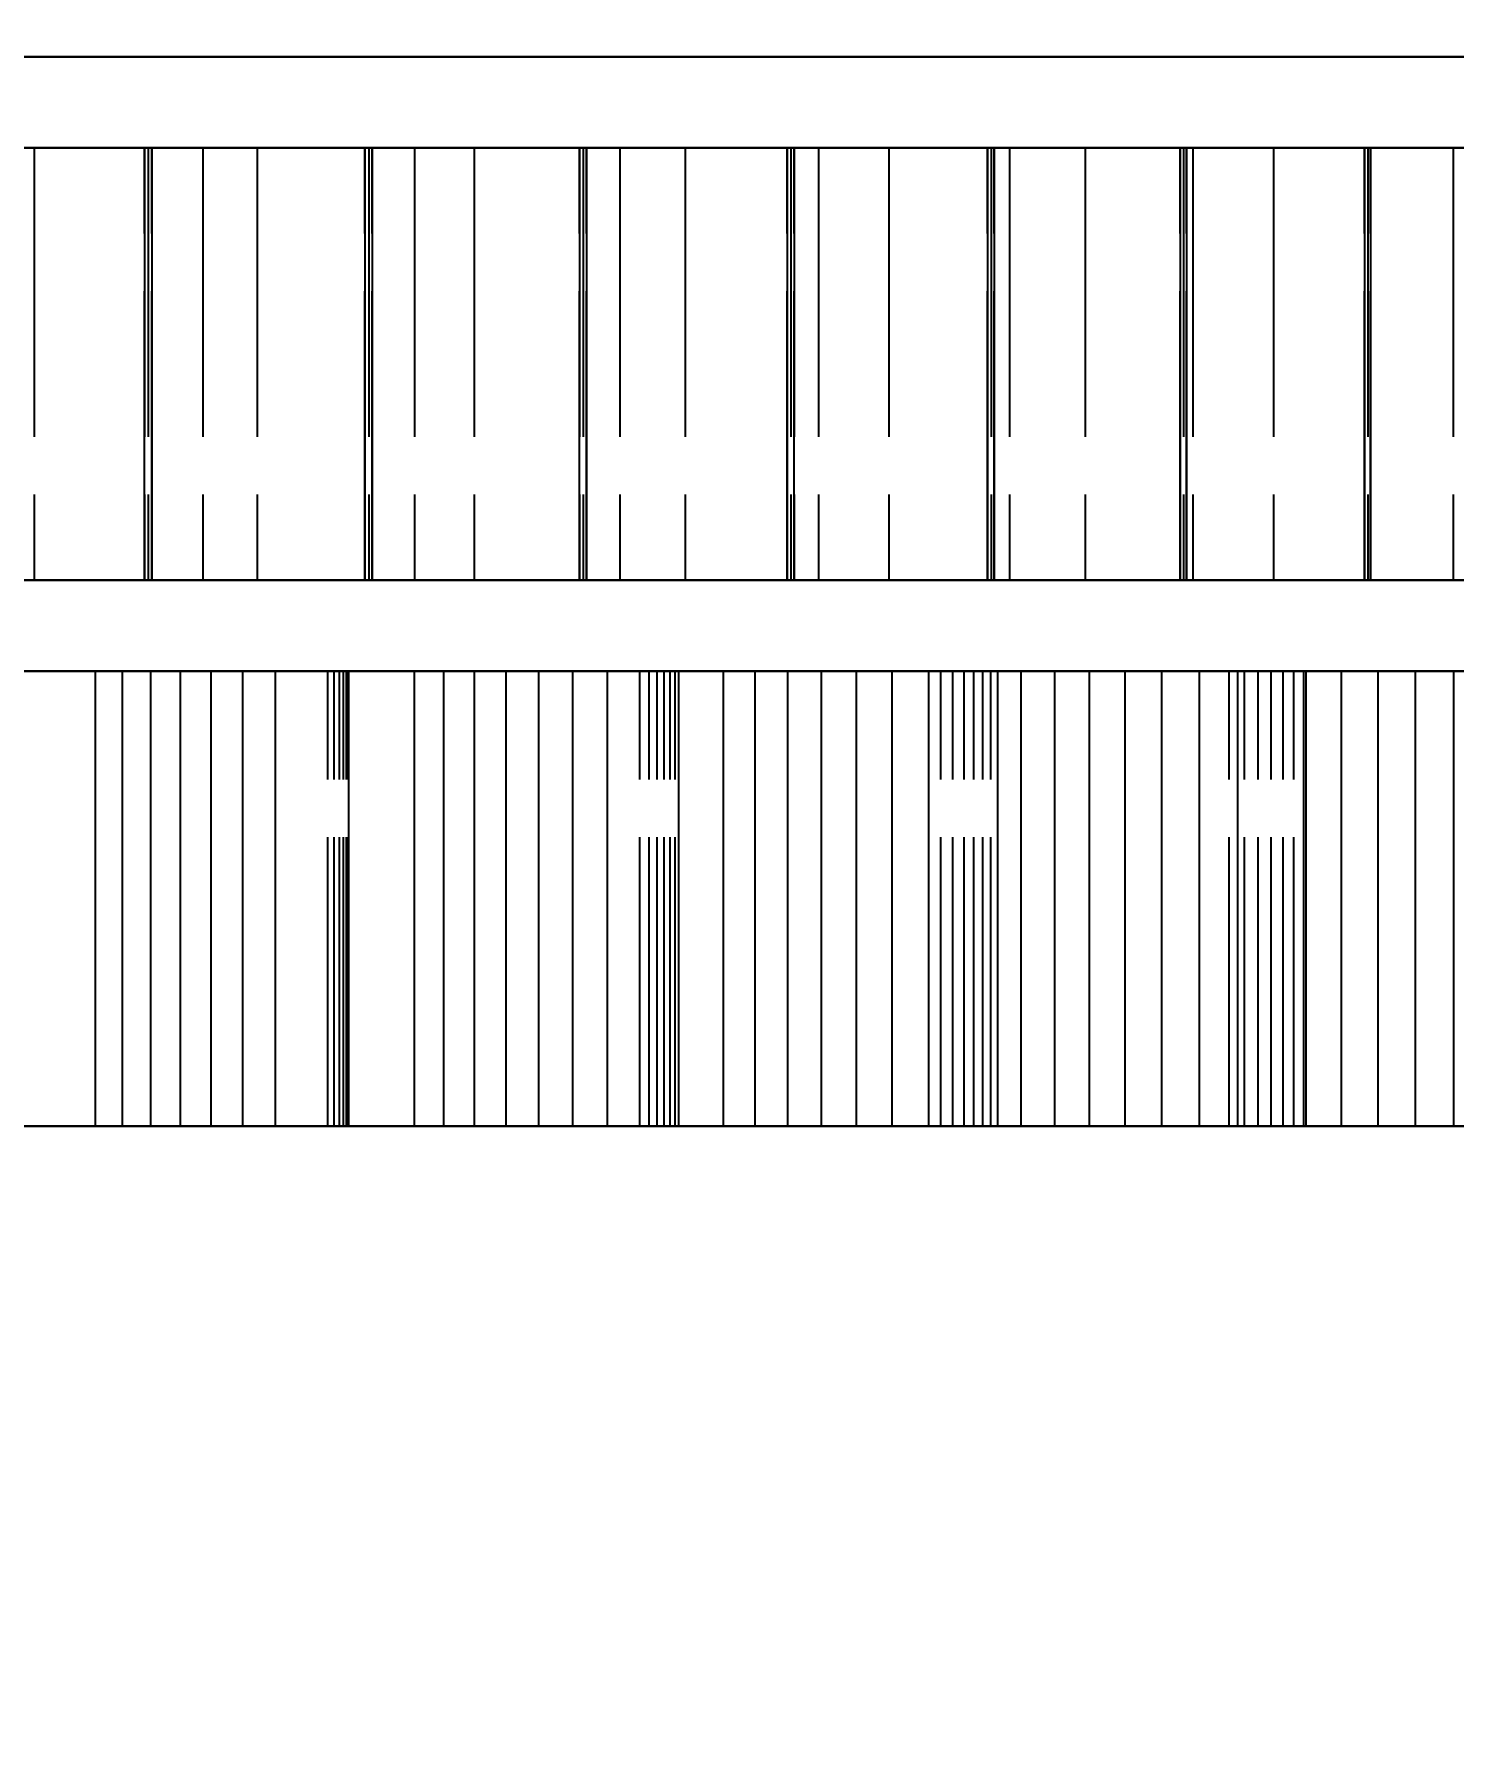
# Model space of a CAD drawing. Header units: millimetres. Extents: x -9 to 243, y -53 to 196.
# Drawn here: x 151 to 157.24, y -30.89 to -23.41 of the extents above; entities that cross this region are included whole.
import ezdxf

# ---------------------------------------------------------------- set-up
doc = ezdxf.new("R2010")
doc.units = ezdxf.units.MM
doc.linetypes.add('DASHED', pattern=[1.524, 1.27, -0.254])
for name, color, linetype in [('DIMS', 3, 'CONTINUOUS'), ('HIDDEN', 8, 'DASHED'), ('VISIBLE', 7, 'CONTINUOUS')]:
    doc.layers.add(name, color=color, linetype=linetype)
doc.styles.add('OpenSansCondensed-Light', font='OpenSansCondensed-Light.ttf')
doc.dimstyles.new('EZDXF', dxfattribs={"dimtxt": 0.25, "dimasz": 0.175, "dimexe": 0.375, "dimexo": 0.125, "dimgap": 0.1, "dimtad": 1, "dimlfac": 100, "dimzin": 12, "dimdsep": 46, "dimtxsty": 'OpenSansCondensed-Light', "dimblk": 'ARCHTICK', "dimcen": 2.5, "dimazin": 3, "dimtfac": 0.5, "dimtmove": 2, "dimatfit": 3})

# ---------------------------------------------------------------- blocks, each defined once
blk = doc.blocks.new('_ARCHTICK')
at = {"color": 0, "linetype": 'BYBLOCK', "const_width": 0.15}
blk.add_lwpolyline([(-0.5, -0.5), (0.5, 0.5)], dxfattribs=at)

msp = doc.modelspace()

# ---------------------------------------------------------------- linework, layer by layer
at = {"layer": 'HIDDEN'}
for points in [[(163.65207, -23.51), (162.99168, -23.51), (162.3313, -23.51), (161.67092, -23.51), (161.01053, -23.51), (160.35015, -23.51), (159.68977, -23.51), (159.02939, -23.51), (158.369, -23.51), (157.70862, -23.51), (157.04824, -23.51), (156.38785, -23.51), (155.72747, -23.51), (155.06709, -23.51), (154.4067, -23.51), (153.74632, -23.51), (153.08594, -23.51), (152.42555, -23.51), (151.76517, -23.51), (151.10479, -23.51), (150.44441, -23.51)], [(162.45207, -23.51), (161.82978, -23.51), (161.20749, -23.51), (160.5852, -23.51), (159.96292, -23.51), (159.34063, -23.51), (158.71834, -23.51), (158.09605, -23.51), (157.47376, -23.51), (156.85148, -23.51), (156.22919, -23.51), (155.6069, -23.51), (154.98461, -23.51), (154.36233, -23.51), (153.74004, -23.51), (153.11775, -23.51), (152.49546, -23.51), (151.87317, -23.51), (151.25089, -23.51), (150.6286, -23.51)], [(150.93974, -23.51), (151.25089, -23.51), (151.56203, -23.51), (151.87317, -23.51), (152.18432, -23.51), (152.49546, -23.51), (152.80661, -23.51), (153.11775, -23.51), (153.42889, -23.51), (153.74004, -23.51), (154.05118, -23.51), (154.36233, -23.51), (154.67347, -23.51), (154.98461, -23.51), (155.29576, -23.51), (155.6069, -23.51), (155.91804, -23.51), (156.22919, -23.51), (156.54033, -23.51), (156.85148, -23.51), (157.16262, -23.51), (157.47376, -23.51)], [(151.73907, -23.91), (150.78455, -23.91)], [(150.78455, -23.91), (151.73907, -23.91)], [(150.99683, -23.91), (151.48189, -23.91)], [(151.48189, -23.91), (150.99683, -23.91)], [(150.99683, -23.91), (150.99683, -25.81)], [(151.48189, -23.91), (151.48279, -23.91)], [(151.48189, -23.91), (151.48279, -23.91)], [(151.48189, -23.91), (151.48189, -25.81)], [(151.48189, -25.81), (151.48189, -23.91)], [(151.48279, -23.91), (151.49891, -23.91)], [(151.49891, -23.91), (151.48279, -23.91)], [(151.48279, -25.81), (151.48279, -23.91)], [(151.48279, -25.81), (151.48279, -23.91)], [(151.49891, -23.91), (151.51583, -23.91)], [(151.51583, -23.91), (151.49891, -23.91)], [(151.49891, -23.91), (151.49891, -25.81)], [(151.49891, -23.91), (151.49891, -25.81)], [(151.51511, -23.91), (151.51583, -23.91)], [(151.51511, -23.91), (151.97688, -23.91)], [(151.97688, -23.91), (151.51511, -23.91)], [(151.51511, -23.91), (151.51583, -23.91)], [(151.51511, -25.81), (151.51511, -23.91)], [(151.51511, -23.91), (151.51511, -25.81)], [(151.51583, -25.81), (151.51583, -23.91)], [(151.51583, -25.81), (151.51583, -23.91)], [(152.66881, -23.91), (151.73907, -23.91)], [(151.73907, -23.91), (152.66881, -23.91)], [(151.73907, -23.91), (151.73907, -25.81)], [(151.73907, -23.91), (151.73907, -25.81)], [(151.97688, -23.91), (152.45095, -23.91)], [(152.45095, -23.91), (151.97688, -23.91)], [(151.97688, -23.91), (151.97688, -25.81)], [(151.97688, -23.91), (151.97688, -25.81)], [(152.45095, -23.91), (152.45195, -23.91)], [(152.45095, -23.91), (152.45195, -23.91)], [(152.45095, -23.91), (152.45095, -25.81)], [(152.45095, -25.81), (152.45095, -23.91)], [(152.45195, -23.91), (152.46759, -23.91)], [(152.46759, -23.91), (152.45195, -23.91)], [(152.45195, -25.81), (152.45195, -23.91)], [(152.45195, -25.81), (152.45195, -23.91)], [(152.46759, -23.91), (152.48413, -23.91)], [(152.48413, -23.91), (152.46759, -23.91)], [(152.46759, -23.91), (152.46759, -25.81)], [(152.46759, -23.91), (152.46759, -25.81)], [(152.48332, -23.91), (152.48413, -23.91)], [(152.48332, -23.91), (152.93149, -23.91)], [(152.93149, -23.91), (152.48332, -23.91)], [(152.48332, -23.91), (152.48413, -23.91)], [(152.48332, -25.81), (152.48332, -23.91)], [(152.48332, -23.91), (152.48332, -25.81)], [(152.48413, -25.81), (152.48413, -23.91)], [(152.48413, -25.81), (152.48413, -23.91)], [(153.57118, -23.91), (152.66881, -23.91)], [(152.66881, -23.91), (153.57118, -23.91)], [(152.66881, -23.91), (152.66881, -25.81)], [(152.66881, -23.91), (152.66881, -25.81)], [(152.93149, -23.91), (153.39326, -23.91)], [(153.39326, -23.91), (152.93149, -23.91)], [(152.93149, -23.91), (152.93149, -25.81)], [(152.93149, -23.91), (152.93149, -25.81)], [(153.39326, -23.91), (153.39434, -23.91)], [(153.39326, -23.91), (153.39434, -23.91)], [(153.39326, -23.91), (153.39326, -25.81)], [(153.39326, -25.81), (153.39326, -23.91)], [(153.39434, -23.91), (153.40947, -23.91)], [(153.40947, -23.91), (153.39434, -23.91)], [(153.39434, -25.81), (153.39434, -23.91)], [(153.39434, -25.81), (153.39434, -23.91)], [(153.40947, -23.91), (153.42558, -23.91)], [(153.42558, -23.91), (153.40947, -23.91)], [(153.40947, -23.91), (153.40947, -25.81)], [(153.40947, -23.91), (153.40947, -25.81)], [(153.42467, -23.91), (153.42558, -23.91)], [(153.42467, -23.91), (153.85801, -23.91)], [(153.85801, -23.91), (153.42467, -23.91)], [(153.42467, -23.91), (153.42558, -23.91)], [(153.42467, -25.81), (153.42467, -23.91)], [(153.42467, -23.91), (153.42467, -25.81)], [(153.42558, -25.81), (153.42558, -23.91)], [(153.42558, -25.81), (153.42558, -23.91)], [(154.44367, -23.91), (153.57118, -23.91)], [(153.57118, -23.91), (154.44367, -23.91)], [(153.57118, -23.91), (153.57118, -25.81)], [(153.57118, -23.91), (153.57118, -25.81)], [(153.85801, -23.91), (154.30618, -23.91)], [(154.30618, -23.91), (153.85801, -23.91)], [(153.85801, -23.91), (153.85801, -25.81)], [(153.85801, -23.91), (153.85801, -25.81)], [(154.30618, -23.91), (154.30735, -23.91)], [(154.30618, -23.91), (154.30735, -23.91)], [(154.30618, -23.91), (154.30618, -25.81)], [(154.30618, -25.81), (154.30618, -23.91)], [(154.30735, -23.91), (154.32191, -23.91)], [(154.32191, -23.91), (154.30735, -23.91)], [(154.30735, -25.81), (154.30735, -23.91)], [(154.30735, -25.81), (154.30735, -23.91)], [(154.32191, -23.91), (154.33755, -23.91)], [(154.33755, -23.91), (154.32191, -23.91)], [(154.32191, -23.91), (154.32191, -25.81)], [(154.32191, -23.91), (154.32191, -25.81)], [(154.33655, -23.91), (154.33755, -23.91)], [(154.33655, -23.91), (154.75384, -23.91)], [(154.75384, -23.91), (154.33655, -23.91)], [(154.33655, -23.91), (154.33755, -23.91)], [(154.33655, -25.81), (154.33655, -23.91)], [(154.33655, -23.91), (154.33655, -25.81)], [(154.33755, -25.81), (154.33755, -23.91)], [(154.33755, -25.81), (154.33755, -23.91)], [(155.28385, -23.91), (154.44367, -23.91)], [(154.44367, -23.91), (155.28385, -23.91)], [(154.44367, -23.91), (154.44367, -25.81)], [(154.44367, -23.91), (154.44367, -25.81)], [(154.75384, -23.91), (155.18718, -23.91)], [(155.18718, -23.91), (154.75384, -23.91)], [(154.75384, -23.91), (154.75384, -25.81)], [(154.75384, -23.91), (154.75384, -25.81)], [(155.18718, -23.91), (155.18842, -23.91)], [(155.18718, -23.91), (155.18842, -23.91)], [(155.18718, -23.91), (155.18718, -25.81)], [(155.18718, -25.81), (155.18718, -23.91)], [(155.18842, -23.91), (155.20238, -23.91)], [(155.20238, -23.91), (155.18842, -23.91)], [(155.18842, -25.81), (155.18842, -23.91)], [(155.18842, -25.81), (155.18842, -23.91)], [(155.20238, -23.91), (155.2175, -23.91)], [(155.2175, -23.91), (155.20238, -23.91)], [(155.20238, -23.91), (155.20238, -25.81)], [(155.20238, -23.91), (155.20238, -25.81)], [(155.21642, -23.91), (155.2175, -23.91)], [(155.21642, -23.91), (155.6165, -23.91)], [(155.6165, -23.91), (155.21642, -23.91)], [(155.21642, -23.91), (155.2175, -23.91)], [(155.21642, -25.81), (155.21642, -23.91)], [(155.21642, -23.91), (155.21642, -25.81)], [(155.2175, -25.81), (155.2175, -23.91)], [(155.2175, -25.81), (155.2175, -23.91)], [(156.08937, -23.91), (155.28385, -23.91)], [(155.28385, -23.91), (156.08937, -23.91)], [(155.28385, -23.91), (155.28385, -25.81)], [(155.28385, -23.91), (155.28385, -25.81)], [(155.6165, -23.91), (156.03378, -23.91)], [(156.03378, -23.91), (155.6165, -23.91)], [(155.6165, -23.91), (155.6165, -25.81)], [(155.6165, -23.91), (155.6165, -25.81)], [(156.03378, -23.91), (156.0351, -23.91)], [(156.03378, -23.91), (156.0351, -23.91)], [(156.03378, -23.91), (156.03378, -25.81)], [(156.03378, -25.81), (156.03378, -23.91)], [(156.0351, -23.91), (156.04842, -23.91)], [(156.04842, -23.91), (156.0351, -23.91)], [(156.0351, -25.81), (156.0351, -23.91)], [(156.0351, -25.81), (156.0351, -23.91)], [(156.04842, -23.91), (156.06299, -23.91)], [(156.06299, -23.91), (156.04842, -23.91)], [(156.04842, -23.91), (156.04842, -25.81)], [(156.04842, -23.91), (156.04842, -25.81)], [(156.06182, -23.91), (156.06299, -23.91)], [(156.06182, -23.91), (156.44357, -23.91)], [(156.44357, -23.91), (156.06182, -23.91)], [(156.06182, -23.91), (156.06299, -23.91)], [(156.06182, -25.81), (156.06182, -23.91)], [(156.06182, -23.91), (156.06182, -25.81)], [(156.06299, -25.81), (156.06299, -23.91)], [(156.06299, -25.81), (156.06299, -23.91)], [(156.858, -23.91), (156.08937, -23.91)], [(156.08937, -23.91), (156.858, -23.91)], [(156.08937, -23.91), (156.08937, -25.81)], [(156.08937, -23.91), (156.08937, -25.81)], [(156.44357, -23.91), (156.84364, -23.91)], [(156.84364, -23.91), (156.44357, -23.91)], [(156.44357, -23.91), (156.44357, -25.81)], [(156.44357, -23.91), (156.44357, -25.81)], [(156.84364, -23.91), (156.84504, -23.91)], [(156.84364, -23.91), (156.84504, -23.91)], [(156.84364, -23.91), (156.84364, -25.81)], [(156.84364, -25.81), (156.84364, -23.91)], [(156.84504, -23.91), (156.85768, -23.91)], [(156.85768, -23.91), (156.84504, -23.91)], [(156.84504, -25.81), (156.84504, -23.91)], [(156.84504, -25.81), (156.84504, -23.91)], [(156.85768, -23.91), (156.87164, -23.91)], [(156.87164, -23.91), (156.85768, -23.91)], [(156.85768, -23.91), (156.85768, -25.81)], [(156.85768, -23.91), (156.85768, -25.81)], [(157.58757, -23.91), (156.858, -23.91)], [(156.858, -23.91), (157.58757, -23.91)], [(156.858, -23.91), (156.858, -25.81)], [(156.858, -23.91), (156.858, -25.81)], [(156.8704, -23.91), (156.87164, -23.91)], [(156.8704, -23.91), (157.23275, -23.91)], [(157.23275, -23.91), (156.8704, -23.91)], [(156.8704, -23.91), (156.87164, -23.91)], [(156.8704, -25.81), (156.8704, -23.91)], [(156.8704, -23.91), (156.8704, -25.81)], [(156.87164, -25.81), (156.87164, -23.91)], [(156.87164, -25.81), (156.87164, -23.91)], [(157.23275, -23.91), (157.6145, -23.91)], [(157.6145, -23.91), (157.23275, -23.91)], [(157.23275, -23.91), (157.23275, -25.81)], [(157.23275, -23.91), (157.23275, -25.81)], [(151.73907, -25.81), (150.78455, -25.81)], [(150.78455, -25.81), (151.73907, -25.81)], [(150.99683, -25.81), (151.48189, -25.81)], [(151.48189, -25.81), (150.99683, -25.81)], [(151.48189, -25.81), (151.48279, -25.81)], [(151.48189, -25.81), (151.48279, -25.81)], [(151.48279, -25.81), (151.49891, -25.81)], [(151.49891, -25.81), (151.48279, -25.81)], [(151.49891, -25.81), (151.51583, -25.81)], [(151.51583, -25.81), (151.49891, -25.81)], [(151.51511, -25.81), (151.51583, -25.81)], [(151.51511, -25.81), (151.97688, -25.81)], [(151.97688, -25.81), (151.51511, -25.81)], [(151.51511, -25.81), (151.51583, -25.81)], [(152.66881, -25.81), (151.73907, -25.81)], [(151.73907, -25.81), (152.66881, -25.81)], [(151.97688, -25.81), (152.45095, -25.81)], [(152.45095, -25.81), (151.97688, -25.81)], [(152.45095, -25.81), (152.45195, -25.81)], [(152.45095, -25.81), (152.45195, -25.81)], [(152.45195, -25.81), (152.46759, -25.81)], [(152.46759, -25.81), (152.45195, -25.81)], [(152.46759, -25.81), (152.48413, -25.81)], [(152.48413, -25.81), (152.46759, -25.81)], [(152.48332, -25.81), (152.48413, -25.81)], [(152.48332, -25.81), (152.93149, -25.81)], [(152.93149, -25.81), (152.48332, -25.81)], [(152.48332, -25.81), (152.48413, -25.81)], [(153.57118, -25.81), (152.66881, -25.81)], [(152.66881, -25.81), (153.57118, -25.81)], [(152.93149, -25.81), (153.39326, -25.81)], [(153.39326, -25.81), (152.93149, -25.81)], [(153.39326, -25.81), (153.39434, -25.81)], [(153.39326, -25.81), (153.39434, -25.81)], [(153.39434, -25.81), (153.40947, -25.81)], [(153.40947, -25.81), (153.39434, -25.81)], [(153.40947, -25.81), (153.42558, -25.81)], [(153.42558, -25.81), (153.40947, -25.81)], [(153.42467, -25.81), (153.42558, -25.81)], [(153.42467, -25.81), (153.85801, -25.81)], [(153.85801, -25.81), (153.42467, -25.81)], [(153.42467, -25.81), (153.42558, -25.81)], [(154.44367, -25.81), (153.57118, -25.81)], [(153.57118, -25.81), (154.44367, -25.81)], [(153.85801, -25.81), (154.30618, -25.81)], [(154.30618, -25.81), (153.85801, -25.81)], [(154.30618, -25.81), (154.30735, -25.81)], [(154.30618, -25.81), (154.30735, -25.81)], [(154.30735, -25.81), (154.32191, -25.81)], [(154.32191, -25.81), (154.30735, -25.81)], [(154.32191, -25.81), (154.33755, -25.81)], [(154.33755, -25.81), (154.32191, -25.81)], [(154.33655, -25.81), (154.33755, -25.81)], [(154.33655, -25.81), (154.75384, -25.81)], [(154.75384, -25.81), (154.33655, -25.81)], [(154.33655, -25.81), (154.33755, -25.81)], [(155.28385, -25.81), (154.44367, -25.81)], [(154.44367, -25.81), (155.28385, -25.81)], [(154.75384, -25.81), (155.18718, -25.81)], [(155.18718, -25.81), (154.75384, -25.81)], [(155.18718, -25.81), (155.18842, -25.81)], [(155.18718, -25.81), (155.18842, -25.81)], [(155.18842, -25.81), (155.20238, -25.81)], [(155.20238, -25.81), (155.18842, -25.81)], [(155.20238, -25.81), (155.2175, -25.81)], [(155.2175, -25.81), (155.20238, -25.81)], [(155.21642, -25.81), (155.2175, -25.81)], [(155.21642, -25.81), (155.6165, -25.81)], [(155.6165, -25.81), (155.21642, -25.81)], [(155.21642, -25.81), (155.2175, -25.81)], [(156.08937, -25.81), (155.28385, -25.81)], [(155.28385, -25.81), (156.08937, -25.81)], [(155.6165, -25.81), (156.03378, -25.81)], [(156.03378, -25.81), (155.6165, -25.81)], [(156.03378, -25.81), (156.0351, -25.81)], [(156.03378, -25.81), (156.0351, -25.81)], [(156.0351, -25.81), (156.04842, -25.81)], [(156.04842, -25.81), (156.0351, -25.81)], [(156.04842, -25.81), (156.06299, -25.81)], [(156.06299, -25.81), (156.04842, -25.81)], [(156.06182, -25.81), (156.06299, -25.81)], [(156.06182, -25.81), (156.44357, -25.81)], [(156.44357, -25.81), (156.06182, -25.81)], [(156.06182, -25.81), (156.06299, -25.81)], [(156.858, -25.81), (156.08937, -25.81)], [(156.08937, -25.81), (156.858, -25.81)], [(156.44357, -25.81), (156.84364, -25.81)], [(156.84364, -25.81), (156.44357, -25.81)], [(156.84364, -25.81), (156.84504, -25.81)], [(156.84364, -25.81), (156.84504, -25.81)], [(156.84504, -25.81), (156.85768, -25.81)], [(156.85768, -25.81), (156.84504, -25.81)], [(156.85768, -25.81), (156.87164, -25.81)], [(156.87164, -25.81), (156.85768, -25.81)], [(157.58757, -25.81), (156.858, -25.81)], [(156.858, -25.81), (157.58757, -25.81)], [(156.8704, -25.81), (156.87164, -25.81)], [(156.8704, -25.81), (157.23275, -25.81)], [(157.23275, -25.81), (156.8704, -25.81)], [(156.8704, -25.81), (156.87164, -25.81)], [(157.23275, -25.81), (157.6145, -25.81)], [(157.6145, -25.81), (157.23275, -25.81)], [(163.65207, -26.21), (162.99168, -26.21), (162.3313, -26.21), (161.67092, -26.21), (161.01053, -26.21), (160.35015, -26.21), (159.68977, -26.21), (159.02939, -26.21), (158.369, -26.21), (157.70862, -26.21), (157.04824, -26.21), (156.38785, -26.21), (155.72747, -26.21), (155.06709, -26.21), (154.4067, -26.21), (153.74632, -26.21), (153.08594, -26.21), (152.42555, -26.21), (151.76517, -26.21), (151.10479, -26.21), (150.44441, -26.21)], [(162.45207, -26.21), (161.82978, -26.21), (161.20749, -26.21), (160.5852, -26.21), (159.96292, -26.21), (159.34063, -26.21), (158.71834, -26.21), (158.09605, -26.21), (157.47376, -26.21), (156.85148, -26.21), (156.22919, -26.21), (155.6069, -26.21), (154.98461, -26.21), (154.36233, -26.21), (153.74004, -26.21), (153.11775, -26.21), (152.49546, -26.21), (151.87317, -26.21), (151.25089, -26.21), (150.6286, -26.21)], [(150.7746, -26.21), (151.10479, -26.21), (151.43498, -26.21), (151.76517, -26.21), (152.09536, -26.21), (152.42555, -26.21), (152.75575, -26.21), (153.08594, -26.21), (153.41613, -26.21), (153.74632, -26.21), (154.07651, -26.21), (154.4067, -26.21), (154.7369, -26.21), (155.06709, -26.21), (155.39728, -26.21), (155.72747, -26.21), (156.05766, -26.21), (156.38785, -26.21), (156.71804, -26.21), (157.04824, -26.21), (157.37843, -26.21)], [(151.26697, -26.21), (150.87524, -26.21)], [(150.93974, -26.21), (151.25089, -26.21), (151.56203, -26.21), (151.87317, -26.21), (152.18432, -26.21), (152.49546, -26.21), (152.80661, -26.21), (153.11775, -26.21), (153.42889, -26.21), (153.74004, -26.21), (154.05118, -26.21), (154.36233, -26.21), (154.67347, -26.21), (154.98461, -26.21), (155.29576, -26.21), (155.6069, -26.21), (155.91804, -26.21), (156.22919, -26.21), (156.54033, -26.21), (156.85148, -26.21), (157.16262, -26.21), (157.47376, -26.21)], [(151.38599, -26.21), (151.26697, -26.21)], [(151.26697, -28.21), (151.26697, -26.21)], [(151.51054, -26.21), (151.38599, -26.21)], [(151.38599, -28.21), (151.38599, -26.21)], [(151.64021, -26.21), (151.51054, -26.21)], [(151.51054, -28.21), (151.51054, -26.21)], [(151.77471, -26.21), (151.64021, -26.21)], [(151.64021, -28.21), (151.64021, -26.21)], [(151.91381, -26.21), (151.77471, -26.21)], [(151.77471, -28.21), (151.77471, -26.21)], [(152.0573, -26.21), (151.91381, -26.21)], [(151.91381, -28.21), (151.91381, -26.21)], [(152.38088, -26.21), (152.0573, -26.21)], [(152.0573, -28.21), (152.0573, -26.21)], [(152.31639, -26.21), (152.28809, -26.21)], [(152.28809, -26.21), (152.38088, -26.21)], [(152.66886, -26.21), (152.28809, -26.21)], [(152.28809, -26.21), (152.31639, -26.21)], [(152.28809, -28.21), (152.28809, -26.21)], [(152.28809, -28.21), (152.28809, -26.21)], [(152.33917, -26.21), (152.31639, -26.21)], [(152.31639, -26.21), (152.33917, -26.21)], [(152.31639, -28.21), (152.31639, -26.21)], [(152.31639, -28.21), (152.31639, -26.21)], [(152.35677, -26.21), (152.33917, -26.21)], [(152.33917, -26.21), (152.35677, -26.21)], [(152.33917, -28.21), (152.33917, -26.21)], [(152.33917, -28.21), (152.33917, -26.21)], [(152.36946, -26.21), (152.35677, -26.21)], [(152.35677, -26.21), (152.36946, -26.21)], [(152.35677, -28.21), (152.35677, -26.21)], [(152.35677, -28.21), (152.35677, -26.21)], [(152.37744, -26.21), (152.36946, -26.21)], [(152.36946, -26.21), (152.37744, -26.21)], [(152.36946, -28.21), (152.36946, -26.21)], [(152.36946, -28.21), (152.36946, -26.21)], [(152.38088, -26.21), (152.37744, -26.21)], [(152.37744, -26.21), (152.38088, -26.21)], [(152.37744, -28.21), (152.37744, -26.21)], [(152.37744, -28.21), (152.37744, -26.21)], [(152.38088, -28.21), (152.38088, -26.21)], [(152.79794, -26.21), (152.66886, -26.21)], [(152.66886, -28.21), (152.66886, -26.21)], [(152.93237, -26.21), (152.79794, -26.21)], [(152.79794, -28.21), (152.79794, -26.21)], [(153.07176, -26.21), (152.93237, -26.21)], [(152.93237, -28.21), (152.93237, -26.21)], [(153.21583, -26.21), (153.07176, -26.21)], [(153.07176, -28.21), (153.07176, -26.21)], [(153.36434, -26.21), (153.21583, -26.21)], [(153.21583, -28.21), (153.21583, -26.21)], [(153.51711, -26.21), (153.36434, -26.21)], [(153.36434, -28.21), (153.36434, -26.21)], [(153.8308, -26.21), (153.51711, -26.21)], [(153.51711, -28.21), (153.51711, -26.21)], [(153.69991, -26.21), (153.65878, -26.21)], [(153.65878, -26.21), (153.8308, -26.21)], [(154.02691, -26.21), (153.65878, -26.21)], [(153.65878, -26.21), (153.69991, -26.21)], [(153.65878, -28.21), (153.65878, -26.21)], [(153.65878, -28.21), (153.65878, -26.21)], [(153.73568, -26.21), (153.69991, -26.21)], [(153.69991, -26.21), (153.73568, -26.21)], [(153.69991, -28.21), (153.69991, -26.21)], [(153.69991, -28.21), (153.69991, -26.21)], [(153.76643, -26.21), (153.73568, -26.21)], [(153.73568, -26.21), (153.76643, -26.21)], [(153.73568, -28.21), (153.73568, -26.21)], [(153.73568, -28.21), (153.73568, -26.21)], [(153.79241, -26.21), (153.76643, -26.21)], [(153.76643, -26.21), (153.79241, -26.21)], [(153.76643, -28.21), (153.76643, -26.21)], [(153.76643, -28.21), (153.76643, -26.21)], [(153.81381, -26.21), (153.79241, -26.21)], [(153.79241, -26.21), (153.81381, -26.21)], [(153.79241, -28.21), (153.79241, -26.21)], [(153.79241, -28.21), (153.79241, -26.21)], [(153.8308, -26.21), (153.81381, -26.21)], [(153.81381, -26.21), (153.8308, -26.21)], [(153.81381, -28.21), (153.81381, -26.21)], [(153.81381, -28.21), (153.81381, -26.21)], [(153.8308, -28.21), (153.8308, -26.21)], [(154.16546, -26.21), (154.02691, -26.21)], [(154.02691, -28.21), (154.02691, -26.21)], [(154.30917, -26.21), (154.16546, -26.21)], [(154.16546, -28.21), (154.16546, -26.21)], [(154.45766, -26.21), (154.30917, -26.21)], [(154.30917, -28.21), (154.30917, -26.21)], [(154.61065, -26.21), (154.45766, -26.21)], [(154.45766, -28.21), (154.45766, -26.21)], [(154.76792, -26.21), (154.61065, -26.21)], [(154.61065, -28.21), (154.61065, -26.21)], [(154.92927, -26.21), (154.76792, -26.21)], [(154.76792, -28.21), (154.76792, -26.21)], [(155.23167, -26.21), (154.92927, -26.21)], [(154.92927, -28.21), (154.92927, -26.21)], [(155.03497, -26.21), (154.9812, -26.21)], [(154.9812, -26.21), (155.23167, -26.21)], [(155.33503, -26.21), (154.9812, -26.21)], [(154.9812, -26.21), (155.03497, -26.21)], [(154.9812, -28.21), (154.9812, -26.21)], [(154.9812, -28.21), (154.9812, -26.21)], [(155.08357, -26.21), (155.03497, -26.21)], [(155.03497, -26.21), (155.08357, -26.21)], [(155.03497, -28.21), (155.03497, -26.21)], [(155.03497, -28.21), (155.03497, -26.21)], [(155.12733, -26.21), (155.08357, -26.21)], [(155.08357, -26.21), (155.12733, -26.21)], [(155.08357, -28.21), (155.08357, -26.21)], [(155.08357, -28.21), (155.08357, -26.21)], [(155.16648, -26.21), (155.12733, -26.21)], [(155.12733, -26.21), (155.16648, -26.21)], [(155.12733, -28.21), (155.12733, -26.21)], [(155.12733, -28.21), (155.12733, -26.21)], [(155.20121, -26.21), (155.16648, -26.21)], [(155.16648, -26.21), (155.20121, -26.21)], [(155.16648, -28.21), (155.16648, -26.21)], [(155.16648, -28.21), (155.16648, -26.21)], [(155.23167, -26.21), (155.20121, -26.21)], [(155.20121, -26.21), (155.23167, -26.21)], [(155.20121, -28.21), (155.20121, -26.21)], [(155.20121, -28.21), (155.20121, -26.21)], [(155.23167, -28.21), (155.23167, -26.21)], [(155.48244, -26.21), (155.33503, -26.21)], [(155.33503, -28.21), (155.33503, -26.21)], [(155.63479, -26.21), (155.48244, -26.21)], [(155.48244, -28.21), (155.48244, -26.21)], [(155.79172, -26.21), (155.63479, -26.21)], [(155.63479, -28.21), (155.63479, -26.21)], [(155.95295, -26.21), (155.79172, -26.21)], [(155.79172, -28.21), (155.79172, -26.21)], [(156.11827, -26.21), (155.95295, -26.21)], [(155.95295, -28.21), (155.95295, -26.21)], [(156.28748, -26.21), (156.11827, -26.21)], [(156.11827, -28.21), (156.11827, -26.21)], [(156.31561, -26.21), (156.24944, -26.21)], [(156.24944, -26.21), (156.57725, -26.21)], [(156.58739, -26.21), (156.24944, -26.21)], [(156.24944, -26.21), (156.31561, -26.21)], [(156.24944, -28.21), (156.24944, -26.21)], [(156.24944, -28.21), (156.24944, -26.21)], [(156.57725, -26.21), (156.28748, -26.21)], [(156.28748, -28.21), (156.28748, -26.21)], [(156.37682, -26.21), (156.31561, -26.21)], [(156.31561, -26.21), (156.37682, -26.21)], [(156.31561, -28.21), (156.31561, -26.21)], [(156.31561, -28.21), (156.31561, -26.21)], [(156.4334, -26.21), (156.37682, -26.21)], [(156.37682, -26.21), (156.4334, -26.21)], [(156.37682, -28.21), (156.37682, -26.21)], [(156.37682, -28.21), (156.37682, -26.21)], [(156.48555, -26.21), (156.4334, -26.21)], [(156.4334, -26.21), (156.48555, -26.21)], [(156.4334, -28.21), (156.4334, -26.21)], [(156.4334, -28.21), (156.4334, -26.21)], [(156.53345, -26.21), (156.48555, -26.21)], [(156.48555, -26.21), (156.53345, -26.21)], [(156.48555, -28.21), (156.48555, -26.21)], [(156.48555, -28.21), (156.48555, -26.21)], [(156.57725, -26.21), (156.53345, -26.21)], [(156.53345, -26.21), (156.57725, -26.21)], [(156.53345, -28.21), (156.53345, -26.21)], [(156.53345, -28.21), (156.53345, -26.21)], [(156.57725, -28.21), (156.57725, -26.21)], [(156.743, -26.21), (156.58739, -26.21)], [(156.58739, -28.21), (156.58739, -26.21)], [(156.90331, -26.21), (156.743, -26.21)], [(156.743, -28.21), (156.743, -26.21)], [(157.06797, -26.21), (156.90331, -26.21)], [(156.90331, -28.21), (156.90331, -26.21)], [(157.23673, -26.21), (157.06797, -26.21)], [(157.06797, -28.21), (157.06797, -26.21)], [(157.40936, -26.21), (157.23673, -26.21)], [(157.23673, -28.21), (157.23673, -26.21)], [(151.26697, -28.21), (150.87524, -28.21)], [(151.38599, -28.21), (151.26697, -28.21)], [(151.51054, -28.21), (151.38599, -28.21)], [(151.64021, -28.21), (151.51054, -28.21)], [(151.77471, -28.21), (151.64021, -28.21)], [(151.91381, -28.21), (151.77471, -28.21)], [(152.0573, -28.21), (151.91381, -28.21)], [(152.38088, -28.21), (152.0573, -28.21)], [(152.31639, -28.21), (152.28809, -28.21)], [(152.28809, -28.21), (152.38088, -28.21)], [(152.66886, -28.21), (152.28809, -28.21)], [(152.28809, -28.21), (152.31639, -28.21)], [(152.33917, -28.21), (152.31639, -28.21)], [(152.31639, -28.21), (152.33917, -28.21)], [(152.35677, -28.21), (152.33917, -28.21)], [(152.33917, -28.21), (152.35677, -28.21)], [(152.36946, -28.21), (152.35677, -28.21)], [(152.35677, -28.21), (152.36946, -28.21)], [(152.37744, -28.21), (152.36946, -28.21)], [(152.36946, -28.21), (152.37744, -28.21)], [(152.38088, -28.21), (152.37744, -28.21)], [(152.37744, -28.21), (152.38088, -28.21)], [(152.79794, -28.21), (152.66886, -28.21)], [(152.93237, -28.21), (152.79794, -28.21)], [(153.07176, -28.21), (152.93237, -28.21)], [(153.21583, -28.21), (153.07176, -28.21)], [(153.36434, -28.21), (153.21583, -28.21)], [(153.51711, -28.21), (153.36434, -28.21)], [(153.8308, -28.21), (153.51711, -28.21)], [(153.69991, -28.21), (153.65878, -28.21)], [(153.65878, -28.21), (153.8308, -28.21)], [(154.02691, -28.21), (153.65878, -28.21)], [(153.65878, -28.21), (153.69991, -28.21)], [(153.73568, -28.21), (153.69991, -28.21)], [(153.69991, -28.21), (153.73568, -28.21)], [(153.76643, -28.21), (153.73568, -28.21)], [(153.73568, -28.21), (153.76643, -28.21)], [(153.79241, -28.21), (153.76643, -28.21)], [(153.76643, -28.21), (153.79241, -28.21)], [(153.81381, -28.21), (153.79241, -28.21)], [(153.79241, -28.21), (153.81381, -28.21)], [(153.8308, -28.21), (153.81381, -28.21)], [(153.81381, -28.21), (153.8308, -28.21)], [(154.16546, -28.21), (154.02691, -28.21)], [(154.30917, -28.21), (154.16546, -28.21)], [(154.45766, -28.21), (154.30917, -28.21)], [(154.61065, -28.21), (154.45766, -28.21)], [(154.76792, -28.21), (154.61065, -28.21)], [(154.92927, -28.21), (154.76792, -28.21)], [(155.23167, -28.21), (154.92927, -28.21)], [(155.03497, -28.21), (154.9812, -28.21)], [(154.9812, -28.21), (155.23167, -28.21)], [(155.33503, -28.21), (154.9812, -28.21)], [(154.9812, -28.21), (155.03497, -28.21)], [(155.08357, -28.21), (155.03497, -28.21)], [(155.03497, -28.21), (155.08357, -28.21)], [(155.12733, -28.21), (155.08357, -28.21)], [(155.08357, -28.21), (155.12733, -28.21)], [(155.16648, -28.21), (155.12733, -28.21)], [(155.12733, -28.21), (155.16648, -28.21)], [(155.20121, -28.21), (155.16648, -28.21)], [(155.16648, -28.21), (155.20121, -28.21)], [(155.23167, -28.21), (155.20121, -28.21)], [(155.20121, -28.21), (155.23167, -28.21)], [(155.48244, -28.21), (155.33503, -28.21)], [(155.63479, -28.21), (155.48244, -28.21)], [(155.79172, -28.21), (155.63479, -28.21)], [(155.95295, -28.21), (155.79172, -28.21)], [(156.11827, -28.21), (155.95295, -28.21)], [(156.28748, -28.21), (156.11827, -28.21)], [(156.31561, -28.21), (156.24944, -28.21)], [(156.24944, -28.21), (156.57725, -28.21)], [(156.58739, -28.21), (156.24944, -28.21)], [(156.24944, -28.21), (156.31561, -28.21)], [(156.57725, -28.21), (156.28748, -28.21)], [(156.37682, -28.21), (156.31561, -28.21)], [(156.31561, -28.21), (156.37682, -28.21)], [(156.4334, -28.21), (156.37682, -28.21)], [(156.37682, -28.21), (156.4334, -28.21)], [(156.48555, -28.21), (156.4334, -28.21)], [(156.4334, -28.21), (156.48555, -28.21)], [(156.53345, -28.21), (156.48555, -28.21)], [(156.48555, -28.21), (156.53345, -28.21)], [(156.57725, -28.21), (156.53345, -28.21)], [(156.53345, -28.21), (156.57725, -28.21)], [(156.743, -28.21), (156.58739, -28.21)], [(156.90331, -28.21), (156.743, -28.21)], [(157.06797, -28.21), (156.90331, -28.21)], [(157.23673, -28.21), (157.06797, -28.21)], [(157.40936, -28.21), (157.23673, -28.21)]]:
    msp.add_lwpolyline(points, dxfattribs=at)
at = {"layer": 'VISIBLE'}
for points in [[(150.7746, -23.51), (151.10479, -23.51), (151.43498, -23.51), (151.76517, -23.51), (152.09536, -23.51), (152.42555, -23.51), (152.75575, -23.51), (153.08594, -23.51), (153.41613, -23.51), (153.74632, -23.51), (154.07651, -23.51), (154.4067, -23.51), (154.7369, -23.51), (155.06709, -23.51), (155.39728, -23.51), (155.72747, -23.51), (156.05766, -23.51), (156.38785, -23.51), (156.71804, -23.51), (157.04824, -23.51), (157.37843, -23.51)], [(150.90465, -26.21), (151.26697, -26.21)], [(151.26697, -26.21), (151.38599, -26.21)], [(151.26697, -28.21), (151.26697, -26.21)], [(151.38599, -26.21), (151.51054, -26.21)], [(151.38599, -28.21), (151.38599, -26.21)], [(151.51054, -26.21), (151.64021, -26.21)], [(151.51054, -28.21), (151.51054, -26.21)], [(151.64021, -26.21), (151.77471, -26.21)], [(151.64021, -28.21), (151.64021, -26.21)], [(151.77471, -26.21), (151.91381, -26.21)], [(151.77471, -28.21), (151.77471, -26.21)], [(151.91381, -26.21), (152.0573, -26.21)], [(151.91381, -28.21), (151.91381, -26.21)], [(152.0573, -26.21), (152.38088, -26.21)], [(152.0573, -28.21), (152.0573, -26.21)], [(152.38088, -26.21), (152.66886, -26.21)], [(152.38088, -28.21), (152.38088, -26.21)], [(152.66886, -26.21), (152.79794, -26.21)], [(152.66886, -28.21), (152.66886, -26.21)], [(152.79794, -26.21), (152.93237, -26.21)], [(152.79794, -28.21), (152.79794, -26.21)], [(152.93237, -26.21), (153.07176, -26.21)], [(152.93237, -28.21), (152.93237, -26.21)], [(153.07176, -26.21), (153.21583, -26.21)], [(153.07176, -28.21), (153.07176, -26.21)], [(153.21583, -26.21), (153.36434, -26.21)], [(153.21583, -28.21), (153.21583, -26.21)], [(153.36434, -26.21), (153.51711, -26.21)], [(153.36434, -28.21), (153.36434, -26.21)], [(153.51711, -26.21), (153.8308, -26.21)], [(153.51711, -28.21), (153.51711, -26.21)], [(153.8308, -26.21), (154.02691, -26.21)], [(153.8308, -28.21), (153.8308, -26.21)], [(154.02691, -26.21), (154.16546, -26.21)], [(154.02691, -28.21), (154.02691, -26.21)], [(154.16546, -26.21), (154.30917, -26.21)], [(154.16546, -28.21), (154.16546, -26.21)], [(154.30917, -26.21), (154.45766, -26.21)], [(154.30917, -28.21), (154.30917, -26.21)], [(154.45766, -26.21), (154.61065, -26.21)], [(154.45766, -28.21), (154.45766, -26.21)], [(154.61065, -26.21), (154.76792, -26.21)], [(154.61065, -28.21), (154.61065, -26.21)], [(154.76792, -26.21), (154.92927, -26.21)], [(154.76792, -28.21), (154.76792, -26.21)], [(154.92927, -26.21), (155.23167, -26.21)], [(154.92927, -28.21), (154.92927, -26.21)], [(155.23167, -26.21), (155.33503, -26.21)], [(155.23167, -28.21), (155.23167, -26.21)], [(155.33503, -26.21), (155.48244, -26.21)], [(155.33503, -28.21), (155.33503, -26.21)], [(155.48244, -26.21), (155.63479, -26.21)], [(155.48244, -28.21), (155.48244, -26.21)], [(155.63479, -26.21), (155.79172, -26.21)], [(155.63479, -28.21), (155.63479, -26.21)], [(155.79172, -26.21), (155.95295, -26.21)], [(155.79172, -28.21), (155.79172, -26.21)], [(155.95295, -26.21), (156.11827, -26.21)], [(155.95295, -28.21), (155.95295, -26.21)], [(156.11827, -26.21), (156.28748, -26.21)], [(156.11827, -28.21), (156.11827, -26.21)], [(156.28748, -26.21), (156.57725, -26.21)], [(156.28748, -28.21), (156.28748, -26.21)], [(156.57725, -26.21), (156.58739, -26.21)], [(156.57725, -28.21), (156.57725, -26.21)], [(156.58739, -26.21), (156.743, -26.21)], [(156.58739, -28.21), (156.58739, -26.21)], [(156.743, -26.21), (156.90331, -26.21)], [(156.743, -28.21), (156.743, -26.21)], [(156.90331, -26.21), (157.06797, -26.21)], [(156.90331, -28.21), (156.90331, -26.21)], [(157.06797, -26.21), (157.23673, -26.21)], [(157.06797, -28.21), (157.06797, -26.21)], [(157.23673, -26.21), (157.40936, -26.21)], [(157.23673, -28.21), (157.23673, -26.21)], [(150.90465, -28.21), (151.26697, -28.21)], [(151.26697, -28.21), (151.38599, -28.21)], [(151.38599, -28.21), (151.51054, -28.21)], [(151.51054, -28.21), (151.64021, -28.21)], [(151.64021, -28.21), (151.77471, -28.21)], [(151.77471, -28.21), (151.91381, -28.21)], [(151.91381, -28.21), (152.0573, -28.21)], [(152.0573, -28.21), (152.38088, -28.21)], [(152.38088, -28.21), (152.66886, -28.21)], [(152.66886, -28.21), (152.79794, -28.21)], [(152.79794, -28.21), (152.93237, -28.21)], [(152.93237, -28.21), (153.07176, -28.21)], [(153.07176, -28.21), (153.21583, -28.21)], [(153.21583, -28.21), (153.36434, -28.21)], [(153.36434, -28.21), (153.51711, -28.21)], [(153.51711, -28.21), (153.8308, -28.21)], [(153.8308, -28.21), (154.02691, -28.21)], [(154.02691, -28.21), (154.16546, -28.21)], [(154.16546, -28.21), (154.30917, -28.21)], [(154.30917, -28.21), (154.45766, -28.21)], [(154.45766, -28.21), (154.61065, -28.21)], [(154.61065, -28.21), (154.76792, -28.21)], [(154.76792, -28.21), (154.92927, -28.21)], [(154.92927, -28.21), (155.23167, -28.21)], [(155.23167, -28.21), (155.33503, -28.21)], [(155.33503, -28.21), (155.48244, -28.21)], [(155.48244, -28.21), (155.63479, -28.21)], [(155.63479, -28.21), (155.79172, -28.21)], [(155.79172, -28.21), (155.95295, -28.21)], [(155.95295, -28.21), (156.11827, -28.21)], [(156.11827, -28.21), (156.28748, -28.21)], [(156.28748, -28.21), (156.57725, -28.21)], [(156.57725, -28.21), (156.58739, -28.21)], [(156.58739, -28.21), (156.743, -28.21)], [(156.743, -28.21), (156.90331, -28.21)], [(156.90331, -28.21), (157.06797, -28.21)], [(157.06797, -28.21), (157.23673, -28.21)], [(157.23673, -28.21), (157.40936, -28.21)]]:
    msp.add_lwpolyline(points, dxfattribs=at)

# ---------------------------------------------------------------- dimensions: what is measured, and where the dimension line sits
at = {"layer": 'DIMS'}
msp.add_linear_dim(base=(93.75, -52.71), p1=(93.75, -21.71), p2=(201.25, -21.71), dimstyle='EZDXF', override={"dimtxt": 1.6, "dimasz": 1, "dimexe": 0.6, "dimexo": 0.5, "dimdec": 2}, dxfattribs=at).render()

doc.saveas('drawing.dxf')
